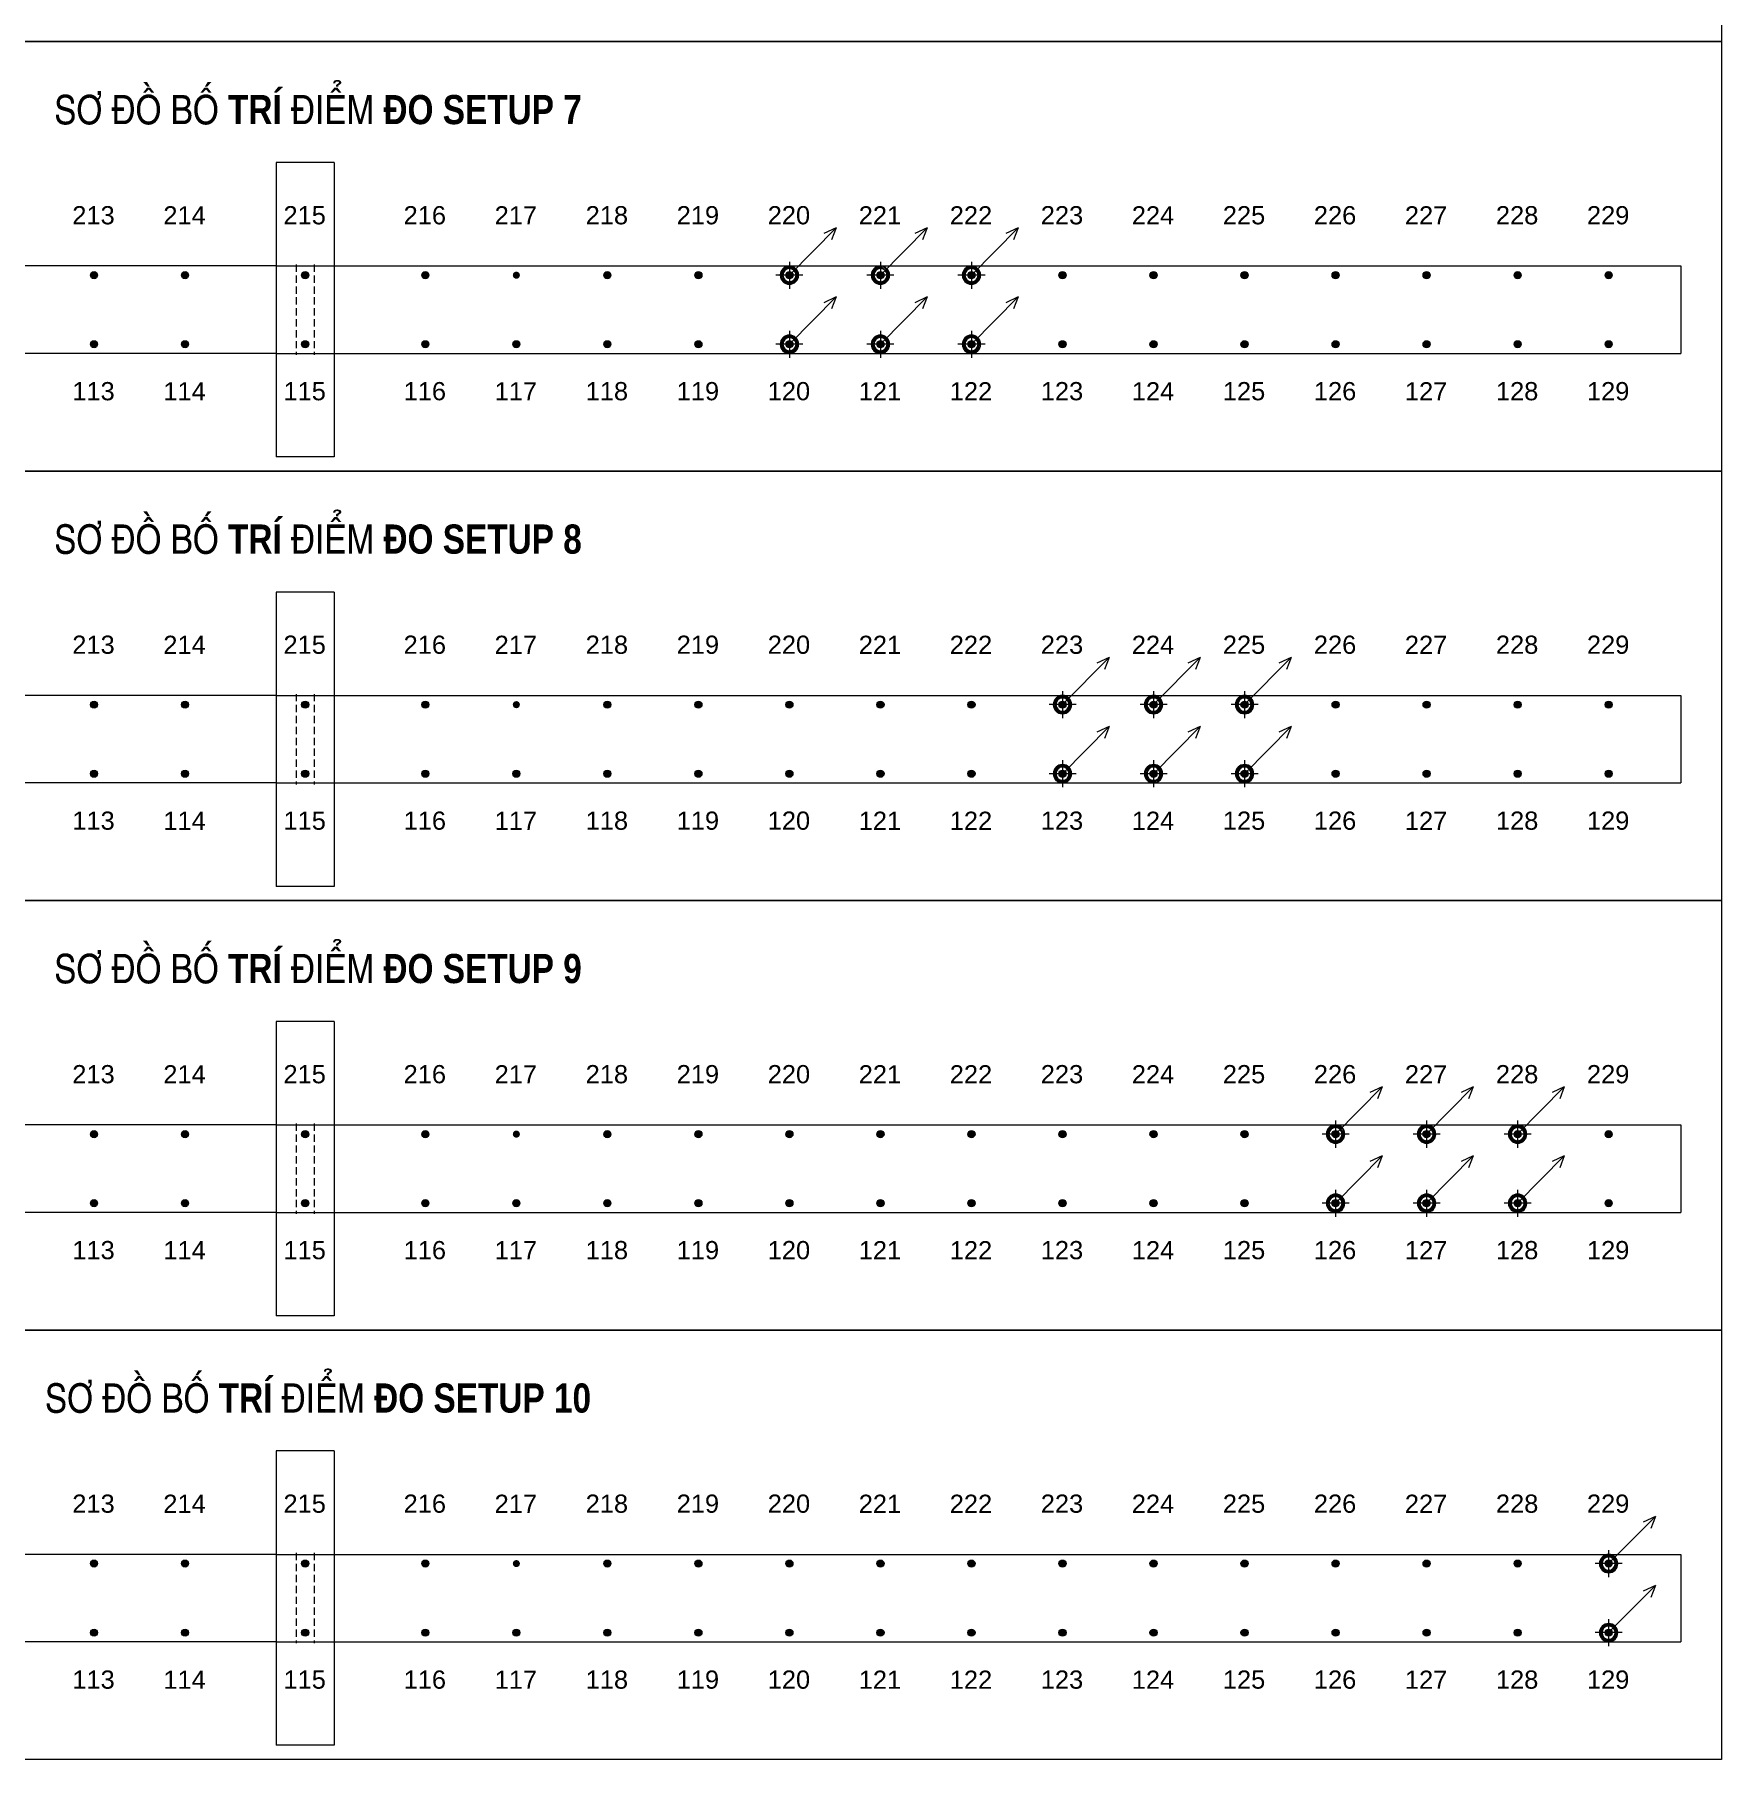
# Model space of a CAD drawing. Header units: millimetres. Extents: x 131443 to 207296, y -79515 to -45344.
# Drawn here: x 177489 to 179806, y -53508 to -51140 of the extents above; entities that cross this region are included whole.
import ezdxf

# ---------------------------------------------------------------- set-up
doc = ezdxf.new("R2010")
doc.units = ezdxf.units.MM
doc.header["$MEASUREMENT"] = 0
doc.linetypes.add('DASHED', pattern=[0.75, 0.5, -0.25])
doc.layers.add('009 - Mat Cat', color=8, linetype='Continuous', lineweight=9)
doc.layers.add('013 - Kich thuoc', color=111, linetype='Continuous', lineweight=13)
doc.styles.add('Narrow H', font='')
doc.styles.add('vnarial', font='')
doc.styles.get('Narrow H').set_extended_font_data('.VnArial NarrowH')
doc.styles.get('vnarial').set_extended_font_data('.VnArial')

# ---------------------------------------------------------------- blocks, each defined once
blk = doc.blocks.new('sensor2')
at = {"layer": '009 - Mat Cat'}
h = blk.add_hatch(dxfattribs=at)
h.set_pattern_fill('ANSI31', color=5, scale=15)
h.paths.add_polyline_path([(0, 16.8), (0, 12.1, -0.414214), (12.1, 0), (16.8, 0, 0.414214)])
h.paths.add_polyline_path([(0, 12.1), (0, 16.8, 0.414214), (-16.8, 0), (-12.1, 0, -0.414214)])
h.paths.add_polyline_path([(-12.1, 0), (-16.8, 0, 0.414214), (0, -16.8), (0, -12.1, -0.414214)])
h.paths.add_polyline_path([(16.8, 0), (12.1, 0, -0.414214), (0, -12.1), (0, -16.8, 0.414214)])
at = {"layer": '009 - Mat Cat', "color": 5, "linetype": 'Continuous'}
for p, q in [((0, 24.7), (0, -24.8)), ((-24.8, 0), (24.7, 0))]:
    blk.add_line(p, q, dxfattribs=at)
for radius in [16.8, 12.1, 3.38]:
    blk.add_circle((0, 0), radius, dxfattribs=at)

msp = doc.modelspace()

# ---------------------------------------------------------------- hatches: boundary and pattern name
at = {"layer": '013 - Kich thuoc', "true_color": 0x000000}
h = msp.add_hatch(color=18, dxfattribs=at)
h.dxf.hatch_style = 1
h.paths.add_polyline_path([(177565.6, -51470.1, 1), (177575.4, -51470.1, 1)])
h = msp.add_hatch(color=18, dxfattribs=at)
h.dxf.hatch_style = 1
h.paths.add_polyline_path([(177690.6, -51470.1, 1), (177700.4, -51470.1, 1)])
h = msp.add_hatch(color=18, dxfattribs=at)
h.dxf.hatch_style = 1
h.paths.add_polyline_path([(177855.6, -51470.1, 1), (177865.4, -51470.1, 1)])
h = msp.add_hatch(color=18, dxfattribs=at)
h.dxf.hatch_style = 1
h.paths.add_polyline_path([(178020.6, -51470.1, 1), (178030.4, -51470.1, 1)])
h = msp.add_hatch(color=18, dxfattribs=at)
h.dxf.hatch_style = 1
h.paths.add_polyline_path([(178145.6, -51470.1, 1), (178155.4, -51470.1, 1)])
h = msp.add_hatch(color=18, dxfattribs=at)
h.dxf.hatch_style = 1
h.paths.add_polyline_path([(178270.6, -51470.1, 1), (178280.4, -51470.1, 1)])
h = msp.add_hatch(color=18, dxfattribs=at)
h.dxf.hatch_style = 1
h.paths.add_polyline_path([(178395.6, -51470.1, 1), (178405.4, -51470.1, 1)])
h = msp.add_hatch(color=18, dxfattribs=at)
h.dxf.hatch_style = 1
h.paths.add_polyline_path([(178520.6, -51470.1, 1), (178530.4, -51470.1, 1)])
h = msp.add_hatch(color=18, dxfattribs=at)
h.dxf.hatch_style = 1
h.paths.add_polyline_path([(178645.6, -51470.1, 1), (178655.4, -51470.1, 1)])
h = msp.add_hatch(color=18, dxfattribs=at)
h.dxf.hatch_style = 1
h.paths.add_polyline_path([(178770.6, -51470.1, 1), (178780.4, -51470.1, 1)])
h = msp.add_hatch(color=18, dxfattribs=at)
h.dxf.hatch_style = 1
h.paths.add_polyline_path([(178895.6, -51470.1, 1), (178905.4, -51470.1, 1)])
h = msp.add_hatch(color=18, dxfattribs=at)
h.dxf.hatch_style = 1
h.paths.add_polyline_path([(179020.6, -51470.1, 1), (179030.4, -51470.1, 1)])
h = msp.add_hatch(color=18, dxfattribs=at)
h.dxf.hatch_style = 1
h.paths.add_polyline_path([(179145.6, -51470.1, 1), (179155.4, -51470.1, 1)])
h = msp.add_hatch(color=18, dxfattribs=at)
h.dxf.hatch_style = 1
h.paths.add_polyline_path([(179270.6, -51470.1, 1), (179280.4, -51470.1, 1)])
h = msp.add_hatch(color=18, dxfattribs=at)
h.dxf.hatch_style = 1
h.paths.add_polyline_path([(179395.6, -51470.1, 1), (179405.4, -51470.1, 1)])
h = msp.add_hatch(color=18, dxfattribs=at)
h.dxf.hatch_style = 1
h.paths.add_polyline_path([(179520.6, -51470.1, 1), (179530.4, -51470.1, 1)])
h = msp.add_hatch(color=18, dxfattribs=at)
h.dxf.hatch_style = 1
h.paths.add_polyline_path([(179645.6, -51470.1, 1), (179655.4, -51470.1, 1)])
h = msp.add_hatch(color=18, dxfattribs=at)
h.dxf.hatch_style = 1
h.paths.add_polyline_path([(177565.6, -51564.9, 1), (177575.4, -51564.9, 1)])
h = msp.add_hatch(color=18, dxfattribs=at)
h.dxf.hatch_style = 1
h.paths.add_polyline_path([(177690.6, -51564.9, 1), (177700.4, -51564.9, 1)])
h = msp.add_hatch(color=18, dxfattribs=at)
h.dxf.hatch_style = 1
h.paths.add_polyline_path([(177855.6, -51564.9, 1), (177865.4, -51564.9, 1)])
h = msp.add_hatch(color=18, dxfattribs=at)
h.dxf.hatch_style = 1
h.paths.add_polyline_path([(178020.6, -51564.9, 1), (178030.4, -51564.9, 1)])
h = msp.add_hatch(color=18, dxfattribs=at)
h.dxf.hatch_style = 1
h.paths.add_polyline_path([(178145.6, -51564.9, 1), (178155.4, -51564.9, 1)])
h = msp.add_hatch(color=18, dxfattribs=at)
h.dxf.hatch_style = 1
h.paths.add_polyline_path([(178270.6, -51564.9, 1), (178280.4, -51564.9, 1)])
h = msp.add_hatch(color=18, dxfattribs=at)
h.dxf.hatch_style = 1
h.paths.add_polyline_path([(178395.6, -51564.9, 1), (178405.4, -51564.9, 1)])
h = msp.add_hatch(color=18, dxfattribs=at)
h.dxf.hatch_style = 1
h.paths.add_polyline_path([(178520.6, -51564.9, 1), (178530.4, -51564.9, 1)])
h = msp.add_hatch(color=18, dxfattribs=at)
h.dxf.hatch_style = 1
h.paths.add_polyline_path([(178645.6, -51564.9, 1), (178655.4, -51564.9, 1)])
h = msp.add_hatch(color=18, dxfattribs=at)
h.dxf.hatch_style = 1
h.paths.add_polyline_path([(178770.6, -51564.9, 1), (178780.4, -51564.9, 1)])
h = msp.add_hatch(color=18, dxfattribs=at)
h.dxf.hatch_style = 1
h.paths.add_polyline_path([(178895.6, -51564.9, 1), (178905.4, -51564.9, 1)])
h = msp.add_hatch(color=18, dxfattribs=at)
h.dxf.hatch_style = 1
h.paths.add_polyline_path([(179020.6, -51564.9, 1), (179030.4, -51564.9, 1)])
h = msp.add_hatch(color=18, dxfattribs=at)
h.dxf.hatch_style = 1
h.paths.add_polyline_path([(179145.6, -51564.9, 1), (179155.4, -51564.9, 1)])
h = msp.add_hatch(color=18, dxfattribs=at)
h.dxf.hatch_style = 1
h.paths.add_polyline_path([(179270.6, -51564.9, 1), (179280.4, -51564.9, 1)])
h = msp.add_hatch(color=18, dxfattribs=at)
h.dxf.hatch_style = 1
h.paths.add_polyline_path([(179395.6, -51564.9, 1), (179405.4, -51564.9, 1)])
h = msp.add_hatch(color=18, dxfattribs=at)
h.dxf.hatch_style = 1
h.paths.add_polyline_path([(179520.6, -51564.9, 1), (179530.4, -51564.9, 1)])
h = msp.add_hatch(color=18, dxfattribs=at)
h.dxf.hatch_style = 1
h.paths.add_polyline_path([(179645.6, -51564.9, 1), (179655.4, -51564.9, 1)])
h = msp.add_hatch(color=18, dxfattribs=at)
h.dxf.hatch_style = 1
h.paths.add_polyline_path([(177565.6, -52059.6, 1), (177575.4, -52059.6, 1)])
h = msp.add_hatch(color=18, dxfattribs=at)
h.dxf.hatch_style = 1
h.paths.add_polyline_path([(177690.6, -52059.6, 1), (177700.4, -52059.6, 1)])
h = msp.add_hatch(color=18, dxfattribs=at)
h.dxf.hatch_style = 1
h.paths.add_polyline_path([(177855.6, -52059.6, 1), (177865.4, -52059.6, 1)])
h = msp.add_hatch(color=18, dxfattribs=at)
h.dxf.hatch_style = 1
h.paths.add_polyline_path([(178020.6, -52059.6, 1), (178030.4, -52059.6, 1)])
h = msp.add_hatch(color=18, dxfattribs=at)
h.dxf.hatch_style = 1
h.paths.add_polyline_path([(178145.6, -52059.6, 1), (178155.4, -52059.6, 1)])
h = msp.add_hatch(color=18, dxfattribs=at)
h.dxf.hatch_style = 1
h.paths.add_polyline_path([(178270.6, -52059.6, 1), (178280.4, -52059.6, 1)])
h = msp.add_hatch(color=18, dxfattribs=at)
h.dxf.hatch_style = 1
h.paths.add_polyline_path([(178395.6, -52059.6, 1), (178405.4, -52059.6, 1)])
h = msp.add_hatch(color=18, dxfattribs=at)
h.dxf.hatch_style = 1
h.paths.add_polyline_path([(178520.6, -52059.6, 1), (178530.4, -52059.6, 1)])
h = msp.add_hatch(color=18, dxfattribs=at)
h.dxf.hatch_style = 1
h.paths.add_polyline_path([(178645.6, -52059.6, 1), (178655.4, -52059.6, 1)])
h = msp.add_hatch(color=18, dxfattribs=at)
h.dxf.hatch_style = 1
h.paths.add_polyline_path([(178770.6, -52059.6, 1), (178780.4, -52059.6, 1)])
h = msp.add_hatch(color=18, dxfattribs=at)
h.dxf.hatch_style = 1
h.paths.add_polyline_path([(178895.6, -52059.6, 1), (178905.4, -52059.6, 1)])
h = msp.add_hatch(color=18, dxfattribs=at)
h.dxf.hatch_style = 1
h.paths.add_polyline_path([(179020.6, -52059.6, 1), (179030.4, -52059.6, 1)])
h = msp.add_hatch(color=18, dxfattribs=at)
h.dxf.hatch_style = 1
h.paths.add_polyline_path([(179145.6, -52059.6, 1), (179155.4, -52059.6, 1)])
h = msp.add_hatch(color=18, dxfattribs=at)
h.dxf.hatch_style = 1
h.paths.add_polyline_path([(179270.6, -52059.6, 1), (179280.4, -52059.6, 1)])
h = msp.add_hatch(color=18, dxfattribs=at)
h.dxf.hatch_style = 1
h.paths.add_polyline_path([(179395.6, -52059.6, 1), (179405.4, -52059.6, 1)])
h = msp.add_hatch(color=18, dxfattribs=at)
h.dxf.hatch_style = 1
h.paths.add_polyline_path([(179520.6, -52059.6, 1), (179530.4, -52059.6, 1)])
h = msp.add_hatch(color=18, dxfattribs=at)
h.dxf.hatch_style = 1
h.paths.add_polyline_path([(179645.6, -52059.6, 1), (179655.4, -52059.6, 1)])
h = msp.add_hatch(color=18, dxfattribs=at)
h.dxf.hatch_style = 1
h.paths.add_polyline_path([(177565.6, -52154.4, 1), (177575.4, -52154.4, 1)])
h = msp.add_hatch(color=18, dxfattribs=at)
h.dxf.hatch_style = 1
h.paths.add_polyline_path([(177690.6, -52154.4, 1), (177700.4, -52154.4, 1)])
h = msp.add_hatch(color=18, dxfattribs=at)
h.dxf.hatch_style = 1
h.paths.add_polyline_path([(177855.6, -52154.4, 1), (177865.4, -52154.4, 1)])
h = msp.add_hatch(color=18, dxfattribs=at)
h.dxf.hatch_style = 1
h.paths.add_polyline_path([(178020.6, -52154.4, 1), (178030.4, -52154.4, 1)])
h = msp.add_hatch(color=18, dxfattribs=at)
h.dxf.hatch_style = 1
h.paths.add_polyline_path([(178145.6, -52154.4, 1), (178155.4, -52154.4, 1)])
h = msp.add_hatch(color=18, dxfattribs=at)
h.dxf.hatch_style = 1
h.paths.add_polyline_path([(178270.6, -52154.4, 1), (178280.4, -52154.4, 1)])
h = msp.add_hatch(color=18, dxfattribs=at)
h.dxf.hatch_style = 1
h.paths.add_polyline_path([(178395.6, -52154.4, 1), (178405.4, -52154.4, 1)])
h = msp.add_hatch(color=18, dxfattribs=at)
h.dxf.hatch_style = 1
h.paths.add_polyline_path([(178520.6, -52154.4, 1), (178530.4, -52154.4, 1)])
h = msp.add_hatch(color=18, dxfattribs=at)
h.dxf.hatch_style = 1
h.paths.add_polyline_path([(178645.6, -52154.4, 1), (178655.4, -52154.4, 1)])
h = msp.add_hatch(color=18, dxfattribs=at)
h.dxf.hatch_style = 1
h.paths.add_polyline_path([(178770.6, -52154.4, 1), (178780.4, -52154.4, 1)])
h = msp.add_hatch(color=18, dxfattribs=at)
h.dxf.hatch_style = 1
h.paths.add_polyline_path([(178895.6, -52154.4, 1), (178905.4, -52154.4, 1)])
h = msp.add_hatch(color=18, dxfattribs=at)
h.dxf.hatch_style = 1
h.paths.add_polyline_path([(179020.6, -52154.4, 1), (179030.4, -52154.4, 1)])
h = msp.add_hatch(color=18, dxfattribs=at)
h.dxf.hatch_style = 1
h.paths.add_polyline_path([(179145.6, -52154.4, 1), (179155.4, -52154.4, 1)])
h = msp.add_hatch(color=18, dxfattribs=at)
h.dxf.hatch_style = 1
h.paths.add_polyline_path([(179270.6, -52154.4, 1), (179280.4, -52154.4, 1)])
h = msp.add_hatch(color=18, dxfattribs=at)
h.dxf.hatch_style = 1
h.paths.add_polyline_path([(179395.6, -52154.4, 1), (179405.4, -52154.4, 1)])
h = msp.add_hatch(color=18, dxfattribs=at)
h.dxf.hatch_style = 1
h.paths.add_polyline_path([(179520.6, -52154.4, 1), (179530.4, -52154.4, 1)])
h = msp.add_hatch(color=18, dxfattribs=at)
h.dxf.hatch_style = 1
h.paths.add_polyline_path([(179645.6, -52154.4, 1), (179655.4, -52154.4, 1)])
h = msp.add_hatch(color=18, dxfattribs=at)
h.dxf.hatch_style = 1
h.paths.add_polyline_path([(177565.6, -52649.1, 1), (177575.4, -52649.1, 1)])
h = msp.add_hatch(color=18, dxfattribs=at)
h.dxf.hatch_style = 1
h.paths.add_polyline_path([(177690.6, -52649.1, 1), (177700.4, -52649.1, 1)])
h = msp.add_hatch(color=18, dxfattribs=at)
h.dxf.hatch_style = 1
h.paths.add_polyline_path([(177855.6, -52649.1, 1), (177865.4, -52649.1, 1)])
h = msp.add_hatch(color=18, dxfattribs=at)
h.dxf.hatch_style = 1
h.paths.add_polyline_path([(178020.6, -52649.1, 1), (178030.4, -52649.1, 1)])
h = msp.add_hatch(color=18, dxfattribs=at)
h.dxf.hatch_style = 1
h.paths.add_polyline_path([(178145.6, -52649.1, 1), (178155.4, -52649.1, 1)])
h = msp.add_hatch(color=18, dxfattribs=at)
h.dxf.hatch_style = 1
h.paths.add_polyline_path([(178270.6, -52649.1, 1), (178280.4, -52649.1, 1)])
h = msp.add_hatch(color=18, dxfattribs=at)
h.dxf.hatch_style = 1
h.paths.add_polyline_path([(178395.6, -52649.1, 1), (178405.4, -52649.1, 1)])
h = msp.add_hatch(color=18, dxfattribs=at)
h.dxf.hatch_style = 1
h.paths.add_polyline_path([(178520.6, -52649.1, 1), (178530.4, -52649.1, 1)])
h = msp.add_hatch(color=18, dxfattribs=at)
h.dxf.hatch_style = 1
h.paths.add_polyline_path([(178645.6, -52649.1, 1), (178655.4, -52649.1, 1)])
h = msp.add_hatch(color=18, dxfattribs=at)
h.dxf.hatch_style = 1
h.paths.add_polyline_path([(178770.6, -52649.1, 1), (178780.4, -52649.1, 1)])
h = msp.add_hatch(color=18, dxfattribs=at)
h.dxf.hatch_style = 1
h.paths.add_polyline_path([(178895.6, -52649.1, 1), (178905.4, -52649.1, 1)])
h = msp.add_hatch(color=18, dxfattribs=at)
h.dxf.hatch_style = 1
h.paths.add_polyline_path([(179020.6, -52649.1, 1), (179030.4, -52649.1, 1)])
h = msp.add_hatch(color=18, dxfattribs=at)
h.dxf.hatch_style = 1
h.paths.add_polyline_path([(179145.6, -52649.1, 1), (179155.4, -52649.1, 1)])
h = msp.add_hatch(color=18, dxfattribs=at)
h.dxf.hatch_style = 1
h.paths.add_polyline_path([(179270.6, -52649.1, 1), (179280.4, -52649.1, 1)])
h = msp.add_hatch(color=18, dxfattribs=at)
h.dxf.hatch_style = 1
h.paths.add_polyline_path([(179395.6, -52649.1, 1), (179405.4, -52649.1, 1)])
h = msp.add_hatch(color=18, dxfattribs=at)
h.dxf.hatch_style = 1
h.paths.add_polyline_path([(179520.6, -52649.1, 1), (179530.4, -52649.1, 1)])
h = msp.add_hatch(color=18, dxfattribs=at)
h.dxf.hatch_style = 1
h.paths.add_polyline_path([(179645.6, -52649.1, 1), (179655.4, -52649.1, 1)])
h = msp.add_hatch(color=18, dxfattribs=at)
h.dxf.hatch_style = 1
h.paths.add_polyline_path([(177565.6, -52743.9, 1), (177575.4, -52743.9, 1)])
h = msp.add_hatch(color=18, dxfattribs=at)
h.dxf.hatch_style = 1
h.paths.add_polyline_path([(177690.6, -52743.9, 1), (177700.4, -52743.9, 1)])
h = msp.add_hatch(color=18, dxfattribs=at)
h.dxf.hatch_style = 1
h.paths.add_polyline_path([(177855.6, -52743.9, 1), (177865.4, -52743.9, 1)])
h = msp.add_hatch(color=18, dxfattribs=at)
h.dxf.hatch_style = 1
h.paths.add_polyline_path([(178020.6, -52743.9, 1), (178030.4, -52743.9, 1)])
h = msp.add_hatch(color=18, dxfattribs=at)
h.dxf.hatch_style = 1
h.paths.add_polyline_path([(178145.6, -52743.9, 1), (178155.4, -52743.9, 1)])
h = msp.add_hatch(color=18, dxfattribs=at)
h.dxf.hatch_style = 1
h.paths.add_polyline_path([(178270.6, -52743.9, 1), (178280.4, -52743.9, 1)])
h = msp.add_hatch(color=18, dxfattribs=at)
h.dxf.hatch_style = 1
h.paths.add_polyline_path([(178395.6, -52743.9, 1), (178405.4, -52743.9, 1)])
h = msp.add_hatch(color=18, dxfattribs=at)
h.dxf.hatch_style = 1
h.paths.add_polyline_path([(178520.6, -52743.9, 1), (178530.4, -52743.9, 1)])
h = msp.add_hatch(color=18, dxfattribs=at)
h.dxf.hatch_style = 1
h.paths.add_polyline_path([(178645.6, -52743.9, 1), (178655.4, -52743.9, 1)])
h = msp.add_hatch(color=18, dxfattribs=at)
h.dxf.hatch_style = 1
h.paths.add_polyline_path([(178770.6, -52743.9, 1), (178780.4, -52743.9, 1)])
h = msp.add_hatch(color=18, dxfattribs=at)
h.dxf.hatch_style = 1
h.paths.add_polyline_path([(178895.6, -52743.9, 1), (178905.4, -52743.9, 1)])
h = msp.add_hatch(color=18, dxfattribs=at)
h.dxf.hatch_style = 1
h.paths.add_polyline_path([(179020.6, -52743.9, 1), (179030.4, -52743.9, 1)])
h = msp.add_hatch(color=18, dxfattribs=at)
h.dxf.hatch_style = 1
h.paths.add_polyline_path([(179145.6, -52743.9, 1), (179155.4, -52743.9, 1)])
h = msp.add_hatch(color=18, dxfattribs=at)
h.dxf.hatch_style = 1
h.paths.add_polyline_path([(179270.6, -52743.9, 1), (179280.4, -52743.9, 1)])
h = msp.add_hatch(color=18, dxfattribs=at)
h.dxf.hatch_style = 1
h.paths.add_polyline_path([(179395.6, -52743.9, 1), (179405.4, -52743.9, 1)])
h = msp.add_hatch(color=18, dxfattribs=at)
h.dxf.hatch_style = 1
h.paths.add_polyline_path([(179520.6, -52743.9, 1), (179530.4, -52743.9, 1)])
h = msp.add_hatch(color=18, dxfattribs=at)
h.dxf.hatch_style = 1
h.paths.add_polyline_path([(179645.6, -52743.9, 1), (179655.4, -52743.9, 1)])
h = msp.add_hatch(color=18, dxfattribs=at)
h.dxf.hatch_style = 1
h.paths.add_polyline_path([(177565.6, -53238.6, 1), (177575.4, -53238.6, 1)])
h = msp.add_hatch(color=18, dxfattribs=at)
h.dxf.hatch_style = 1
h.paths.add_polyline_path([(177690.6, -53238.6, 1), (177700.4, -53238.6, 1)])
h = msp.add_hatch(color=18, dxfattribs=at)
h.dxf.hatch_style = 1
h.paths.add_polyline_path([(177855.6, -53238.6, 1), (177865.4, -53238.6, 1)])
h = msp.add_hatch(color=18, dxfattribs=at)
h.dxf.hatch_style = 1
h.paths.add_polyline_path([(178020.6, -53238.6, 1), (178030.4, -53238.6, 1)])
h = msp.add_hatch(color=18, dxfattribs=at)
h.dxf.hatch_style = 1
h.paths.add_polyline_path([(178145.6, -53238.6, 1), (178155.4, -53238.6, 1)])
h = msp.add_hatch(color=18, dxfattribs=at)
h.dxf.hatch_style = 1
h.paths.add_polyline_path([(178270.6, -53238.6, 1), (178280.4, -53238.6, 1)])
h = msp.add_hatch(color=18, dxfattribs=at)
h.dxf.hatch_style = 1
h.paths.add_polyline_path([(178395.6, -53238.6, 1), (178405.4, -53238.6, 1)])
h = msp.add_hatch(color=18, dxfattribs=at)
h.dxf.hatch_style = 1
h.paths.add_polyline_path([(178520.6, -53238.6, 1), (178530.4, -53238.6, 1)])
h = msp.add_hatch(color=18, dxfattribs=at)
h.dxf.hatch_style = 1
h.paths.add_polyline_path([(178645.6, -53238.6, 1), (178655.4, -53238.6, 1)])
h = msp.add_hatch(color=18, dxfattribs=at)
h.dxf.hatch_style = 1
h.paths.add_polyline_path([(178770.6, -53238.6, 1), (178780.4, -53238.6, 1)])
h = msp.add_hatch(color=18, dxfattribs=at)
h.dxf.hatch_style = 1
h.paths.add_polyline_path([(178895.6, -53238.6, 1), (178905.4, -53238.6, 1)])
h = msp.add_hatch(color=18, dxfattribs=at)
h.dxf.hatch_style = 1
h.paths.add_polyline_path([(179020.6, -53238.6, 1), (179030.4, -53238.6, 1)])
h = msp.add_hatch(color=18, dxfattribs=at)
h.dxf.hatch_style = 1
h.paths.add_polyline_path([(179145.6, -53238.6, 1), (179155.4, -53238.6, 1)])
h = msp.add_hatch(color=18, dxfattribs=at)
h.dxf.hatch_style = 1
h.paths.add_polyline_path([(179270.6, -53238.6, 1), (179280.4, -53238.6, 1)])
h = msp.add_hatch(color=18, dxfattribs=at)
h.dxf.hatch_style = 1
h.paths.add_polyline_path([(179395.6, -53238.6, 1), (179405.4, -53238.6, 1)])
h = msp.add_hatch(color=18, dxfattribs=at)
h.dxf.hatch_style = 1
h.paths.add_polyline_path([(179520.6, -53238.6, 1), (179530.4, -53238.6, 1)])
h = msp.add_hatch(color=18, dxfattribs=at)
h.dxf.hatch_style = 1
h.paths.add_polyline_path([(179645.6, -53238.6, 1), (179655.4, -53238.6, 1)])
h = msp.add_hatch(color=18, dxfattribs=at)
h.dxf.hatch_style = 1
h.paths.add_polyline_path([(177565.6, -53333.4, 1), (177575.4, -53333.4, 1)])
h = msp.add_hatch(color=18, dxfattribs=at)
h.dxf.hatch_style = 1
h.paths.add_polyline_path([(177690.6, -53333.4, 1), (177700.4, -53333.4, 1)])
h = msp.add_hatch(color=18, dxfattribs=at)
h.dxf.hatch_style = 1
h.paths.add_polyline_path([(177855.6, -53333.4, 1), (177865.4, -53333.4, 1)])
h = msp.add_hatch(color=18, dxfattribs=at)
h.dxf.hatch_style = 1
h.paths.add_polyline_path([(178020.6, -53333.4, 1), (178030.4, -53333.4, 1)])
h = msp.add_hatch(color=18, dxfattribs=at)
h.dxf.hatch_style = 1
h.paths.add_polyline_path([(178145.6, -53333.4, 1), (178155.4, -53333.4, 1)])
h = msp.add_hatch(color=18, dxfattribs=at)
h.dxf.hatch_style = 1
h.paths.add_polyline_path([(178270.6, -53333.4, 1), (178280.4, -53333.4, 1)])
h = msp.add_hatch(color=18, dxfattribs=at)
h.dxf.hatch_style = 1
h.paths.add_polyline_path([(178395.6, -53333.4, 1), (178405.4, -53333.4, 1)])
h = msp.add_hatch(color=18, dxfattribs=at)
h.dxf.hatch_style = 1
h.paths.add_polyline_path([(178520.6, -53333.4, 1), (178530.4, -53333.4, 1)])
h = msp.add_hatch(color=18, dxfattribs=at)
h.dxf.hatch_style = 1
h.paths.add_polyline_path([(178645.6, -53333.4, 1), (178655.4, -53333.4, 1)])
h = msp.add_hatch(color=18, dxfattribs=at)
h.dxf.hatch_style = 1
h.paths.add_polyline_path([(178770.6, -53333.4, 1), (178780.4, -53333.4, 1)])
h = msp.add_hatch(color=18, dxfattribs=at)
h.dxf.hatch_style = 1
h.paths.add_polyline_path([(178895.6, -53333.4, 1), (178905.4, -53333.4, 1)])
h = msp.add_hatch(color=18, dxfattribs=at)
h.dxf.hatch_style = 1
h.paths.add_polyline_path([(179020.6, -53333.4, 1), (179030.4, -53333.4, 1)])
h = msp.add_hatch(color=18, dxfattribs=at)
h.dxf.hatch_style = 1
h.paths.add_polyline_path([(179145.6, -53333.4, 1), (179155.4, -53333.4, 1)])
h = msp.add_hatch(color=18, dxfattribs=at)
h.dxf.hatch_style = 1
h.paths.add_polyline_path([(179270.6, -53333.4, 1), (179280.4, -53333.4, 1)])
h = msp.add_hatch(color=18, dxfattribs=at)
h.dxf.hatch_style = 1
h.paths.add_polyline_path([(179395.6, -53333.4, 1), (179405.4, -53333.4, 1)])
h = msp.add_hatch(color=18, dxfattribs=at)
h.dxf.hatch_style = 1
h.paths.add_polyline_path([(179520.6, -53333.4, 1), (179530.4, -53333.4, 1)])
h = msp.add_hatch(color=18, dxfattribs=at)
h.dxf.hatch_style = 1
h.paths.add_polyline_path([(179645.6, -53333.4, 1), (179655.4, -53333.4, 1)])

# ---------------------------------------------------------------- linework, layer by layer
at = {"layer": '009 - Mat Cat', "color": 18, "true_color": 0x000000}
for p, q in [((177820.5, -51315.5), (177820.5, -51719.5)), ((177900.5, -51315.5), (177820.5, -51315.5)), ((177900.5, -51315.5), (177900.5, -51719.5)), ((178525.5, -51470.1), (178589.62, -51405.23)), ((178589.62, -51405.23), (178572.75, -51413.1)), ((178589.62, -51405.23), (178583.25, -51421.73)), ((178650.5, -51470.1), (178714.62, -51405.23)), ((178714.62, -51405.23), (178697.75, -51413.1)), ((178714.62, -51405.23), (178708.25, -51421.73)), ((178775.5, -51470.1), (178839.62, -51405.23)), ((178839.62, -51405.23), (178822.75, -51413.1)), ((178839.62, -51405.23), (178833.25, -51421.73)), ((177820.5, -51457.5), (175970.5, -51457.5)), ((177820.5, -51457.5), (177900.5, -51457.5)), ((177900.5, -51457.5), (179749.8, -51457.5)), ((178525.5, -51564.9), (178589.62, -51500.02)), ((178589.62, -51500.02), (178572.75, -51507.9)), ((178589.62, -51500.02), (178583.25, -51516.52)), ((178650.5, -51564.9), (178714.62, -51500.02)), ((178714.62, -51500.02), (178697.75, -51507.9)), ((178714.62, -51500.02), (178708.25, -51516.52)), ((178775.5, -51564.9), (178839.62, -51500.02)), ((178839.62, -51500.02), (178822.75, -51507.9)), ((178839.62, -51500.02), (178833.25, -51516.52)), ((177820.5, -51577.5), (175970.5, -51577.5)), ((177820.5, -51577.5), (177900.5, -51577.5)), ((177900.5, -51577.5), (179749.8, -51577.5)), ((177900.5, -51719.5), (177820.5, -51719.5)), ((177820.5, -51905), (177820.5, -52309)), ((177900.5, -51905), (177820.5, -51905)), ((177900.5, -51905), (177900.5, -52309)), ((178900.5, -52059.6), (178964.62, -51994.73)), ((178964.62, -51994.73), (178947.75, -52002.6)), ((178964.62, -51994.73), (178958.25, -52011.23)), ((179025.5, -52059.6), (179089.62, -51994.73)), ((179089.62, -51994.73), (179072.75, -52002.6)), ((179089.62, -51994.73), (179083.25, -52011.23)), ((179150.5, -52059.6), (179214.62, -51994.73)), ((179214.62, -51994.73), (179197.75, -52002.6)), ((179214.62, -51994.73), (179208.25, -52011.23)), ((177820.5, -52047), (175970.5, -52047)), ((177820.5, -52047), (177900.5, -52047)), ((177900.5, -52047), (179749.8, -52047)), ((178900.5, -52154.4), (178964.62, -52089.52)), ((178964.62, -52089.52), (178947.75, -52097.4)), ((178964.62, -52089.52), (178958.25, -52106.02)), ((179025.5, -52154.4), (179089.62, -52089.52)), ((179089.62, -52089.52), (179072.75, -52097.4)), ((179089.62, -52089.52), (179083.25, -52106.02)), ((179150.5, -52154.4), (179214.62, -52089.52)), ((179214.62, -52089.52), (179197.75, -52097.4)), ((179214.62, -52089.52), (179208.25, -52106.02)), ((177820.5, -52167), (175970.5, -52167)), ((177820.5, -52167), (177900.5, -52167)), ((177900.5, -52167), (179749.8, -52167)), ((177900.5, -52309), (177820.5, -52309)), ((177820.5, -52494.5), (177820.5, -52898.5)), ((177900.5, -52494.5), (177820.5, -52494.5)), ((177900.5, -52494.5), (177900.5, -52898.5)), ((179275.5, -52649.1), (179339.62, -52584.23)), ((179339.62, -52584.23), (179322.75, -52592.1)), ((179339.62, -52584.23), (179333.25, -52600.73)), ((179400.5, -52649.1), (179464.62, -52584.23)), ((179464.62, -52584.23), (179447.75, -52592.1)), ((179464.62, -52584.23), (179458.25, -52600.73)), ((179525.5, -52649.1), (179589.62, -52584.23)), ((179589.62, -52584.23), (179572.75, -52592.1)), ((179589.62, -52584.23), (179583.25, -52600.73)), ((177820.5, -52636.5), (175970.5, -52636.5)), ((177820.5, -52636.5), (177900.5, -52636.5)), ((177900.5, -52636.5), (179749.8, -52636.5)), ((179275.5, -52743.9), (179339.62, -52679.02)), ((179339.62, -52679.02), (179322.75, -52686.9)), ((179339.62, -52679.02), (179333.25, -52695.52)), ((179400.5, -52743.9), (179464.62, -52679.02)), ((179464.62, -52679.02), (179447.75, -52686.9)), ((179464.62, -52679.02), (179458.25, -52695.52)), ((179525.5, -52743.9), (179589.62, -52679.02)), ((179589.62, -52679.02), (179572.75, -52686.9)), ((179589.62, -52679.02), (179583.25, -52695.52)), ((177820.5, -52756.5), (175970.5, -52756.5)), ((177820.5, -52756.5), (177900.5, -52756.5)), ((177900.5, -52756.5), (179749.8, -52756.5)), ((177900.5, -52898.5), (177820.5, -52898.5)), ((177820.5, -53084), (177820.5, -53488)), ((177900.5, -53084), (177820.5, -53084)), ((177900.5, -53084), (177900.5, -53488)), ((179650.5, -53238.6), (179714.62, -53173.73)), ((179714.62, -53173.73), (179697.75, -53181.6)), ((179714.62, -53173.73), (179708.25, -53190.23)), ((177820.5, -53226), (175970.5, -53226)), ((177820.5, -53226), (177900.5, -53226)), ((177900.5, -53226), (179749.8, -53226)), ((179650.5, -53333.4), (179714.62, -53268.52)), ((179714.62, -53268.52), (179697.75, -53276.4)), ((179714.62, -53268.52), (179708.25, -53285.02)), ((177820.5, -53346), (175970.5, -53346)), ((177820.5, -53346), (177900.5, -53346)), ((177900.5, -53346), (179749.8, -53346)), ((177900.5, -53488), (177820.5, -53488))]:
    msp.add_line(p, q, dxfattribs=at)
at = {"layer": '009 - Mat Cat', "color": 18, "linetype": 'DASHED', "ltscale": 20, "true_color": 0x000000}
for p, q in [((177848, -51455.5), (177848, -51579.5)), ((177873, -51455.5), (177873, -51579.5)), ((177848, -52045), (177848, -52169)), ((177873, -52045), (177873, -52169)), ((177848, -52634.5), (177848, -52758.5)), ((177873, -52634.5), (177873, -52758.5)), ((177848, -53224), (177848, -53348)), ((177873, -53224), (177873, -53348))]:
    msp.add_line(p, q, dxfattribs=at)
at = {"layer": '009 - Mat Cat'}
for p, q in [((179749.8, -51457.5), (179749.8, -51577.5)), ((179749.8, -52047), (179749.8, -52167)), ((179749.8, -52636.5), (179749.8, -52756.5)), ((179749.8, -53226), (179749.8, -53346))]:
    msp.add_line(p, q, dxfattribs=at)
for points in [[(175665, -50560), (179805.5, -50560), (179805.5, -51149.5), (175665, -51149.5)], [(175665, -51149.5), (179805.5, -51149.5), (179805.5, -51739), (175665, -51739)], [(175665, -51739), (179805.5, -51739), (179805.5, -52328.5), (175665, -52328.5)], [(175665, -52328.5), (179805.5, -52328.5), (179805.5, -52918), (175665, -52918)], [(175665, -52918), (179805.5, -52918), (179805.5, -53507.5), (175665, -53507.5)]]:
    msp.add_lwpolyline(points, close=True, dxfattribs=at)
at = {"layer": '013 - Kich thuoc', "color": 18, "true_color": 0x000000}
for centre in [(177570.5, -51470.1), (177695.5, -51470.1), (177860.5, -51470.1), (178025.5, -51470.1), (178275.5, -51470.1), (178400.5, -51470.1), (178525.5, -51470.1), (178650.5, -51470.1), (178775.5, -51470.1), (178900.5, -51470.1), (179025.5, -51470.1), (179150.5, -51470.1), (179275.5, -51470.1), (179400.5, -51470.1), (179525.5, -51470.1), (179650.5, -51470.1), (177570.5, -51564.9), (177695.5, -51564.9), (177860.5, -51564.9), (178025.5, -51564.9), (178150.5, -51564.9), (178275.5, -51564.9), (178400.5, -51564.9), (178525.5, -51564.9), (178650.5, -51564.9), (178775.5, -51564.9), (178900.5, -51564.9), (179025.5, -51564.9), (179150.5, -51564.9), (179275.5, -51564.9), (179400.5, -51564.9), (179525.5, -51564.9), (179650.5, -51564.9), (177570.5, -52059.6), (177695.5, -52059.6), (177860.5, -52059.6), (178025.5, -52059.6), (178275.5, -52059.6), (178400.5, -52059.6), (178525.5, -52059.6), (178650.5, -52059.6), (178775.5, -52059.6), (178900.5, -52059.6), (179025.5, -52059.6), (179150.5, -52059.6), (179275.5, -52059.6), (179400.5, -52059.6), (179525.5, -52059.6), (179650.5, -52059.6), (177570.5, -52154.4), (177695.5, -52154.4), (177860.5, -52154.4), (178025.5, -52154.4), (178150.5, -52154.4), (178275.5, -52154.4), (178400.5, -52154.4), (178525.5, -52154.4), (178650.5, -52154.4), (178775.5, -52154.4), (178900.5, -52154.4), (179025.5, -52154.4), (179150.5, -52154.4), (179275.5, -52154.4), (179400.5, -52154.4), (179525.5, -52154.4), (179650.5, -52154.4), (177570.5, -52649.1), (177695.5, -52649.1), (177860.5, -52649.1), (178025.5, -52649.1), (178275.5, -52649.1), (178400.5, -52649.1), (178525.5, -52649.1), (178650.5, -52649.1), (178775.5, -52649.1), (178900.5, -52649.1), (179025.5, -52649.1), (179150.5, -52649.1), (179275.5, -52649.1), (179400.5, -52649.1), (179525.5, -52649.1), (179650.5, -52649.1), (177570.5, -52743.9), (177695.5, -52743.9), (177860.5, -52743.9), (178025.5, -52743.9), (178150.5, -52743.9), (178275.5, -52743.9), (178400.5, -52743.9), (178525.5, -52743.9), (178650.5, -52743.9), (178775.5, -52743.9), (178900.5, -52743.9), (179025.5, -52743.9), (179150.5, -52743.9), (179275.5, -52743.9), (179400.5, -52743.9), (179525.5, -52743.9), (179650.5, -52743.9), (177570.5, -53238.6), (177695.5, -53238.6), (177860.5, -53238.6), (178025.5, -53238.6), (178275.5, -53238.6), (178400.5, -53238.6), (178525.5, -53238.6), (178650.5, -53238.6), (178775.5, -53238.6), (178900.5, -53238.6), (179025.5, -53238.6), (179150.5, -53238.6), (179275.5, -53238.6), (179400.5, -53238.6), (179525.5, -53238.6), (179650.5, -53238.6), (177570.5, -53333.4), (177695.5, -53333.4), (177860.5, -53333.4), (178025.5, -53333.4), (178150.5, -53333.4), (178275.5, -53333.4), (178400.5, -53333.4), (178525.5, -53333.4), (178650.5, -53333.4), (178775.5, -53333.4), (178900.5, -53333.4), (179025.5, -53333.4), (179150.5, -53333.4), (179275.5, -53333.4), (179400.5, -53333.4), (179525.5, -53333.4), (179650.5, -53333.4)]:
    msp.add_circle(centre, 4.9, dxfattribs=at)

# ---------------------------------------------------------------- block references
at = {"layer": '009 - Mat Cat', "color": 18, "true_color": 0x000000, "xscale": -0.75, "yscale": 0.75, "zscale": 0.75}
for p in [(178525.5, -51470.1), (178650.5, -51470.1), (178775.5, -51470.1), (178525.5, -51564.9), (178650.5, -51564.9), (178775.5, -51564.9), (178900.5, -52059.6), (179025.5, -52059.6), (179150.5, -52059.6), (178900.5, -52154.4), (179025.5, -52154.4), (179150.5, -52154.4), (179275.5, -52649.1), (179400.5, -52649.1), (179525.5, -52649.1), (179275.5, -52743.9), (179400.5, -52743.9), (179525.5, -52743.9), (179650.5, -53238.6), (179650.5, -53333.4)]:
    msp.add_blockref('sensor2', p, dxfattribs=at)

# ---------------------------------------------------------------- texts
at = {"layer": '009 - Mat Cat', "color": 18, "true_color": 0x000000, "attachment_point": 5}
for s, insert, char_height, style in [('\\A1;{\\f.VnArial NarrowH|b1|i0|c0|p34;s¬ ®å bè trÝ ®iÓm ®o setup 7}', (177878.12, -51243.35), 40, 'Narrow H'), ('\\A1;213', (177569.8, -51388), 25, 'vnarial'), ('\\A1;214', (177694.8, -51388), 25, 'vnarial'), ('\\A1;215', (177859.8, -51388), 25, 'vnarial'), ('\\A1;216', (178024.8, -51388), 25, 'vnarial'), ('\\A1;217', (178149.8, -51388), 25, 'vnarial'), ('\\A1;218', (178274.8, -51388), 25, 'vnarial'), ('\\A1;219', (178399.8, -51388), 25, 'vnarial'), ('\\A1;220', (178524.8, -51388), 25, 'vnarial'), ('\\A1;221', (178649.8, -51388), 25, 'vnarial'), ('\\A1;222', (178774.8, -51388), 25, 'vnarial'), ('\\A1;223', (178899.8, -51388), 25, 'vnarial'), ('\\A1;224', (179024.8, -51388), 25, 'vnarial'), ('\\A1;225', (179149.8, -51388), 25, 'vnarial'), ('\\A1;226', (179274.8, -51388), 25, 'vnarial'), ('\\A1;227', (179399.8, -51388), 25, 'vnarial'), ('\\A1;228', (179524.8, -51388), 25, 'vnarial'), ('\\A1;229', (179649.8, -51388), 25, 'vnarial'), ('\\A1;113', (177569.8, -51629.5), 25, 'vnarial'), ('\\A1;115', (177859.8, -51629.5), 25, 'vnarial'), ('\\A1;116', (178024.8, -51629.5), 25, 'vnarial'), ('\\A1;118', (178274.8, -51629.5), 25, 'vnarial'), ('\\A1;119', (178399.8, -51629.5), 25, 'vnarial'), ('\\A1;120', (178524.8, -51629.5), 25, 'vnarial'), ('\\A1;121', (178649.8, -51629.5), 25, 'vnarial'), ('\\A1;122', (178774.8, -51629.5), 25, 'vnarial'), ('\\A1;123', (178899.8, -51629.5), 25, 'vnarial'), ('\\A1;124', (179024.8, -51629.5), 25, 'vnarial'), ('\\A1;125', (179149.8, -51629.5), 25, 'vnarial'), ('\\A1;126', (179274.8, -51629.5), 25, 'vnarial'), ('\\A1;127', (179399.8, -51629.5), 25, 'vnarial'), ('\\A1;128', (179524.8, -51629.5), 25, 'vnarial'), ('\\A1;129', (179649.8, -51629.5), 25, 'vnarial'), ('\\A1;114', (177694.8, -51629.5), 25, 'vnarial'), ('\\A1;117', (178149.8, -51629.5), 25, 'vnarial'), ('\\A1;{\\f.VnArial NarrowH|b1|i0|c0|p34;s¬ ®å bè trÝ ®iÓm ®o setup 8}', (177878.12, -51832.85), 40, 'Narrow H'), ('\\A1;213', (177569.8, -51977.5), 25, 'vnarial'), ('\\A1;214', (177694.8, -51977.5), 25, 'vnarial'), ('\\A1;215', (177859.8, -51977.5), 25, 'vnarial'), ('\\A1;216', (178024.8, -51977.5), 25, 'vnarial'), ('\\A1;217', (178149.8, -51977.5), 25, 'vnarial'), ('\\A1;218', (178274.8, -51977.5), 25, 'vnarial'), ('\\A1;219', (178399.8, -51977.5), 25, 'vnarial'), ('\\A1;220', (178524.8, -51977.5), 25, 'vnarial'), ('\\A1;221', (178649.8, -51977.5), 25, 'vnarial'), ('\\A1;222', (178774.8, -51977.5), 25, 'vnarial'), ('\\A1;223', (178899.8, -51977.5), 25, 'vnarial'), ('\\A1;224', (179024.8, -51977.5), 25, 'vnarial'), ('\\A1;225', (179149.8, -51977.5), 25, 'vnarial'), ('\\A1;226', (179274.8, -51977.5), 25, 'vnarial'), ('\\A1;227', (179399.8, -51977.5), 25, 'vnarial'), ('\\A1;228', (179524.8, -51977.5), 25, 'vnarial'), ('\\A1;229', (179649.8, -51977.5), 25, 'vnarial'), ('\\A1;113', (177569.8, -52219), 25, 'vnarial'), ('\\A1;114', (177694.8, -52219), 25, 'vnarial'), ('\\A1;115', (177859.8, -52219), 25, 'vnarial'), ('\\A1;116', (178024.8, -52219), 25, 'vnarial'), ('\\A1;117', (178149.8, -52219), 25, 'vnarial'), ('\\A1;118', (178274.8, -52219), 25, 'vnarial'), ('\\A1;119', (178399.8, -52219), 25, 'vnarial'), ('\\A1;120', (178524.8, -52219), 25, 'vnarial'), ('\\A1;121', (178649.8, -52219), 25, 'vnarial'), ('\\A1;122', (178774.8, -52219), 25, 'vnarial'), ('\\A1;123', (178899.8, -52219), 25, 'vnarial'), ('\\A1;124', (179024.8, -52219), 25, 'vnarial'), ('\\A1;125', (179149.8, -52219), 25, 'vnarial'), ('\\A1;126', (179274.8, -52219), 25, 'vnarial'), ('\\A1;127', (179399.8, -52219), 25, 'vnarial'), ('\\A1;128', (179524.8, -52219), 25, 'vnarial'), ('\\A1;129', (179649.8, -52219), 25, 'vnarial'), ('\\A1;{\\f.VnArial NarrowH|b1|i0|c0|p34;s¬ ®å bè trÝ ®iÓm ®o setup 9}', (177878.12, -52422.35), 40, 'Narrow H'), ('\\A1;213', (177569.8, -52567), 25, 'vnarial'), ('\\A1;214', (177694.8, -52567), 25, 'vnarial'), ('\\A1;215', (177859.8, -52567), 25, 'vnarial'), ('\\A1;216', (178024.8, -52567), 25, 'vnarial'), ('\\A1;217', (178149.8, -52567), 25, 'vnarial'), ('\\A1;218', (178274.8, -52567), 25, 'vnarial'), ('\\A1;219', (178399.8, -52567), 25, 'vnarial'), ('\\A1;220', (178524.8, -52567), 25, 'vnarial'), ('\\A1;221', (178649.8, -52567), 25, 'vnarial'), ('\\A1;222', (178774.8, -52567), 25, 'vnarial'), ('\\A1;223', (178899.8, -52567), 25, 'vnarial'), ('\\A1;224', (179024.8, -52567), 25, 'vnarial'), ('\\A1;225', (179149.8, -52567), 25, 'vnarial'), ('\\A1;226', (179274.8, -52567), 25, 'vnarial'), ('\\A1;227', (179399.8, -52567), 25, 'vnarial'), ('\\A1;228', (179524.8, -52567), 25, 'vnarial'), ('\\A1;229', (179649.8, -52567), 25, 'vnarial'), ('\\A1;113', (177569.8, -52808.5), 25, 'vnarial'), ('\\A1;114', (177694.8, -52808.5), 25, 'vnarial'), ('\\A1;115', (177859.8, -52808.5), 25, 'vnarial'), ('\\A1;116', (178024.8, -52808.5), 25, 'vnarial'), ('\\A1;117', (178149.8, -52808.5), 25, 'vnarial'), ('\\A1;118', (178274.8, -52808.5), 25, 'vnarial'), ('\\A1;119', (178399.8, -52808.5), 25, 'vnarial'), ('\\A1;120', (178524.8, -52808.5), 25, 'vnarial'), ('\\A1;121', (178649.8, -52808.5), 25, 'vnarial'), ('\\A1;122', (178774.8, -52808.5), 25, 'vnarial'), ('\\A1;123', (178899.8, -52808.5), 25, 'vnarial'), ('\\A1;124', (179024.8, -52808.5), 25, 'vnarial'), ('\\A1;125', (179149.8, -52808.5), 25, 'vnarial'), ('\\A1;126', (179274.8, -52808.5), 25, 'vnarial'), ('\\A1;127', (179399.8, -52808.5), 25, 'vnarial'), ('\\A1;128', (179524.8, -52808.5), 25, 'vnarial'), ('\\A1;129', (179649.8, -52808.5), 25, 'vnarial'), ('\\A1;{\\f.VnArial NarrowH|b1|i0|c0|p34;s¬ ®å bè trÝ ®iÓm ®o setup 10}', (177878.12, -53011.85), 40, 'Narrow H'), ('\\A1;213', (177569.8, -53156.5), 25, 'vnarial'), ('\\A1;214', (177694.8, -53156.5), 25, 'vnarial'), ('\\A1;215', (177859.8, -53156.5), 25, 'vnarial'), ('\\A1;216', (178024.8, -53156.5), 25, 'vnarial'), ('\\A1;217', (178149.8, -53156.5), 25, 'vnarial'), ('\\A1;218', (178274.8, -53156.5), 25, 'vnarial'), ('\\A1;219', (178399.8, -53156.5), 25, 'vnarial'), ('\\A1;220', (178524.8, -53156.5), 25, 'vnarial'), ('\\A1;221', (178649.8, -53156.5), 25, 'vnarial'), ('\\A1;222', (178774.8, -53156.5), 25, 'vnarial'), ('\\A1;223', (178899.8, -53156.5), 25, 'vnarial'), ('\\A1;224', (179024.8, -53156.5), 25, 'vnarial'), ('\\A1;225', (179149.8, -53156.5), 25, 'vnarial'), ('\\A1;226', (179274.8, -53156.5), 25, 'vnarial'), ('\\A1;227', (179399.8, -53156.5), 25, 'vnarial'), ('\\A1;228', (179524.8, -53156.5), 25, 'vnarial'), ('\\A1;229', (179649.8, -53156.5), 25, 'vnarial'), ('\\A1;113', (177569.8, -53398), 25, 'vnarial'), ('\\A1;114', (177694.8, -53398), 25, 'vnarial'), ('\\A1;115', (177859.8, -53398), 25, 'vnarial'), ('\\A1;116', (178024.8, -53398), 25, 'vnarial'), ('\\A1;117', (178149.8, -53398), 25, 'vnarial'), ('\\A1;118', (178274.8, -53398), 25, 'vnarial'), ('\\A1;119', (178399.8, -53398), 25, 'vnarial'), ('\\A1;120', (178524.8, -53398), 25, 'vnarial'), ('\\A1;121', (178649.8, -53398), 25, 'vnarial'), ('\\A1;122', (178774.8, -53398), 25, 'vnarial'), ('\\A1;123', (178899.8, -53398), 25, 'vnarial'), ('\\A1;124', (179024.8, -53398), 25, 'vnarial'), ('\\A1;125', (179149.8, -53398), 25, 'vnarial'), ('\\A1;126', (179274.8, -53398), 25, 'vnarial'), ('\\A1;127', (179399.8, -53398), 25, 'vnarial'), ('\\A1;128', (179524.8, -53398), 25, 'vnarial'), ('\\A1;129', (179649.8, -53398), 25, 'vnarial')]:
    msp.add_mtext(s, dxfattribs=dict(at, insert=insert, char_height=char_height, style=style))

doc.saveas('drawing.dxf')
